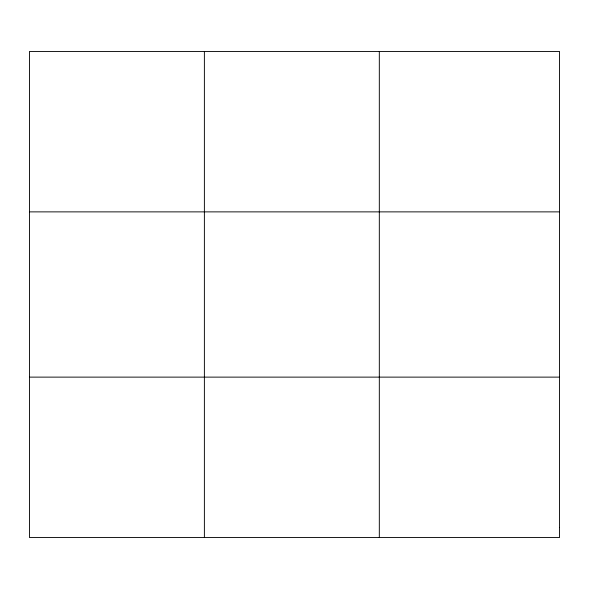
<?xml version="1.0" encoding="UTF-8"?>
<svg xmlns="http://www.w3.org/2000/svg" width="589" height="589" viewBox="0 0 589 589"><rect width="100%" height="100%" fill="white"/><g stroke="black" fill="none" stroke-linecap="round" stroke-linejoin="round"><path stroke-width="0.88" d="M204.383 51.486L204.383 537.514M379.316 51.486L379.316 537.514M29.45 211.878L559.55 211.878M29.45 377.122L559.55 377.122M559.55 527.494L559.55 537.514L29.45 537.514L29.45 51.486L559.55 51.486L559.55 527.494"/></g></svg>
